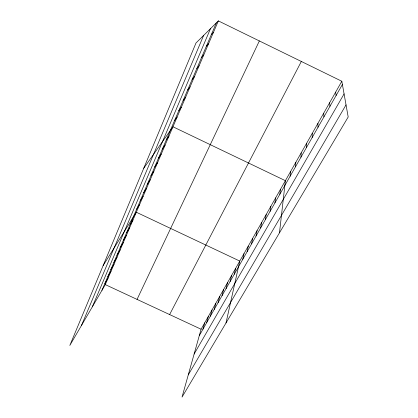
<?xml version="1.0" encoding="UTF-8"?>
<svg xmlns="http://www.w3.org/2000/svg" width="418" height="418" viewBox="0 0 418 418"><rect width="100%" height="100%" fill="white"/><g stroke="black" fill="none" stroke-linecap="round" stroke-linejoin="round"><path stroke-width="0.63" d="M312.204 137.47L312.241 133.384M306.519 147.449L306.666 143.207M300.944 157.231L301.195 152.847M295.479 166.824L295.829 162.304M290.113 176.239L290.562 171.584M279.485 232.816L285.395 180.691L172.963 126.774L143.74 168.266M279.835 194.276L280.468 189.37M274.913 202.913L275.624 197.897M270.075 211.404L270.869 206.278M265.325 219.743L266.198 214.512M260.654 227.93L261.605 222.606M256.072 235.982L257.086 230.558M251.563 243.893L252.65 238.38M247.132 251.673L248.287 246.066M242.774 259.317L243.992 253.632M226.007 322.968L239.77 261.067L136.32 212.234L103.136 265.582M234.279 274.229L235.621 268.382M230.135 281.502L231.535 275.582M226.06 288.655L227.512 282.662M222.047 295.688L223.557 289.632M218.102 302.611L219.664 296.493M214.22 309.425L215.834 303.243M210.4 316.133L212.062 309.89M206.638 322.733L208.347 316.431M202.934 329.227L204.689 322.874M341.825 81.259L201.089 329.222L182.034 397.1L348.189 116.998L341.825 81.259L218.358 20.9L196.011 42.97L69.811 345.461L105.289 284.601L218.358 20.9M81.442 325.512L203.597 35.478M92.315 306.854L210.458 28.701M101.945 290.338L216.352 22.885M137.052 299.392L259.348 40.938M169.624 314.566L301.331 61.462M199.292 335.628L342.399 84.478M194.119 354.056L344.077 93.909M188.272 374.868L346.031 104.881M104.85 283.54L108.178 277.865M107.807 276.638L111.11 271.026M110.807 269.62L114.088 264.082M113.858 262.494L117.113 257.028M116.956 255.246L120.185 249.859M120.102 247.884L123.31 242.576M123.305 240.402L126.482 235.172M126.56 232.795L129.711 227.653M129.867 225.062L132.987 220.004M136.655 209.199L139.706 204.329M140.134 201.063L143.155 196.293M143.672 192.787L146.655 188.121M147.277 184.364L150.224 179.808M150.94 175.795L153.85 171.354M154.67 167.075L157.539 162.748M158.469 158.192L161.291 153.991M162.336 149.153L165.11 145.083M166.275 139.952L169.003 136.012M174.494 120.739L177.117 117.082M178.784 110.707L181.349 107.207M183.157 100.477L185.665 97.143M187.619 90.053L190.065 86.887M192.17 79.415L194.548 76.426M196.81 68.562L199.125 65.757M201.544 57.491L203.791 54.878M206.377 46.194L208.545 43.78M211.315 34.657L213.405 32.458M105.289 284.601L201.089 329.222M335.67 92.106L336.114 95.513M329.64 102.734L329.954 106.324M323.725 113.153L323.919 116.915M317.926 123.367L318.004 127.297"/></g></svg>
